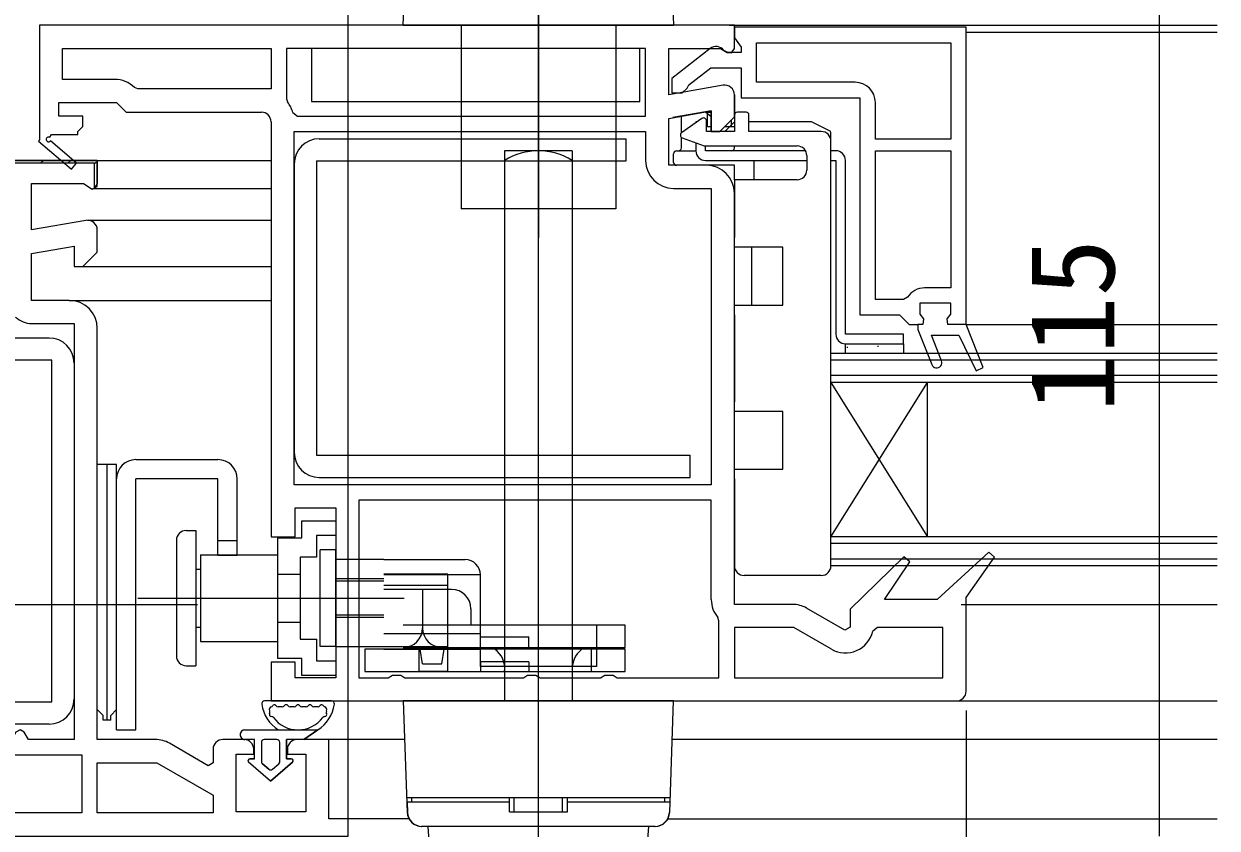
# Model space of a CAD drawing. Units: millimetres, scale not verified. Extents: x -525 to 525, y -783 to 778.
# Drawn here: x 66.1 to 189.7, y -508.8 to -425.4 of the extents above; entities that cross this region are included whole.
import ezdxf
from ezdxf.enums import TextEntityAlignment as Align

# ---------------------------------------------------------------- set-up
doc = ezdxf.new("R2010")
doc.units = ezdxf.units.MM
doc.header["$LTSCALE"] = 4
for name, color, linetype in [('0-2_YKK_11', 7, 'Continuous'), ('0-4_YKK_12', 2, 'Continuous'), ('0-5_YKK_13', 4, 'Continuous'), ('0-7_YKK_D', 6, 'Continuous')]:
    doc.layers.add(name, color=color, linetype=linetype)
doc.styles.add('ＭＳ ゴシック', font='')
doc.styles.get('ＭＳ ゴシック').set_extended_font_data('MS Gothic')

msp = doc.modelspace()

# ---------------------------------------------------------------- linework, layer by layer
at = {"layer": '0-2_YKK_11'}
for p, q in [((67.803, -439.9), (68.103, -439.6)), ((70.631, -439.9), (70.931, -439.6)), ((73.358, -440.001), (73.573, -439.786)), ((66.884, -456.5), (71.284, -456.5)), ((137.284, -485.098), (137.284, -474.798)), ((88.884, -499.6), (86.684, -499.6))]:
    msp.add_line(p, q, dxfattribs=at)
for points in [[(139.684, -425.598), (67.684, -425.598), (67.684, -437.464), (67.607, -437.598), (71.025, -440.503), (71.543, -439.893), (68.823, -437.582)], [(138.51, -431.813), (132.884, -432.805), (132.884, -427.998), (138.24, -427.998), (138.919, -428.422), (139.384, -428.456), (139.684, -427.998), (139.684, -427.098), (139.684, -425.598)], [(163.683, -456.601), (163.683, -425.801), (139.683, -425.801), (139.683, -426.901), (140.033, -427.378), (140.383, -427.855), (140.383, -428.401), (138.983, -428.401), (138.583, -428.201)], [(141.983, -427.401), (162.083, -427.401), (162.083, -437.401), (154.283, -437.401), (154.283, -433.601)], [(152.183, -431.501), (141.983, -431.501), (141.983, -427.401)], [(70.084, -427.998), (91.684, -427.998), (91.685, -432.198), (77.885, -432.198), (77.531, -432.051)], [(75.477, -431.198), (70.085, -431.198), (70.084, -427.998)], [(130.484, -427.998), (93.284, -427.998), (93.284, -433.231), (93.387, -433.534)], [(93.946, -434.639), (94.426, -434.998), (130.484, -434.998), (130.484, -427.998)], [(137.167, -428.014), (133.183, -431.126), (133.183, -432.601), (134.285, -432.601), (134.784, -432.126), (134.976, -431.756), (137.222, -430.001), (140.383, -430.001), (140.383, -433.101), (152.683, -433.101), (152.683, -455.601), (156.783, -455.601), (157.283, -456.101), (157.783, -456.601), (158.683, -456.601), (158.683, -457.101), (160.122, -460.753)], [(68.758, -437.204), (68.934, -436.898), (71.684, -436.898), (71.684, -436.598), (72.184, -436.098), (72.184, -434.998), (69.684, -434.998), (69.684, -433.598), (75.684, -433.598), (76.684, -434.598), (90.684, -434.598)], [(136.784, -440.098), (132.884, -440.098), (132.884, -435.242), (137.284, -434.467), (137.284, -436.598), (138.184, -436.598), (139.684, -435.098), (139.684, -432.798)], [(139.684, -432.795), (139.684, -435.595), (138.684, -436.595), (137.284, -436.595), (137.284, -434.464), (133.298, -435.167)], [(134.697, -434.92), (136.697, -434.567), (137.284, -435.06)], [(91.684, -435.598), (91.684, -478.598), (94.184, -478.598), (94.184, -475.598), (98.384, -475.598), (98.384, -493.198), (94.184, -493.198), (94.184, -491.598), (91.684, -491.598), (91.684, -495.598), (162.684, -495.598)], [(137.284, -473.198), (94.084, -473.198), (94.084, -436.598), (130.484, -436.598), (130.484, -439.598)], [(154.283, -454.001), (154.283, -438.601), (162.083, -438.601), (162.083, -452.801), (159.383, -452.801)], [(72.51, -445.815), (66.884, -446.807), (66.884, -442), (72.24, -442), (73.169, -442.58), (73.684, -442.295), (73.684, -439.6), (60.684, -439.6), (47.684, -439.6), (47.684, -442.295), (48.199, -442.58), (49.127, -442), (54.484, -442), (54.484, -446.807), (48.858, -445.815)], [(48.184, -439.6), (60.684, -439.6), (73.684, -439.6), (73.684, -442), (73.384, -442.458), (73.384, -439.9), (60.684, -439.9), (47.984, -439.9), (47.984, -442.458), (47.684, -442), (47.684, -440.1)], [(133.384, -442.498), (137.284, -442.498), (137.284, -473.198)], [(145.711, -485.598), (139.684, -485.598), (139.684, -442.998)], [(70.784, -454.1), (66.884, -454.1), (66.884, -449.244), (71.284, -448.468), (71.284, -450.6), (72.184, -450.6), (73.684, -449.1), (73.684, -446.8)], [(157.614, -453.77), (157.192, -454.001), (154.283, -454.001)], [(161.145, -460.349), (160.102, -457.701), (162.937, -457.701), (164.73, -461.389), (165.46, -461.067), (163.683, -456.601), (161.783, -456.601), (161.708, -456.01), (162.083, -455.526), (162.083, -454.401), (158.883, -454.401), (158.883, -455.526), (159.258, -456.01), (159.183, -456.601), (158.683, -456.601), (158.683, -457.101), (160.122, -460.753)], [(71.284, -456.5), (71.284, -499.6), (66.55, -499.6), (66.117, -498.85), (65.684, -498.6), (65.251, -498.85), (64.818, -499.6), (60.684, -499.6), (56.55, -499.6), (56.117, -498.85), (55.684, -498.6), (55.251, -498.85), (54.818, -499.6), (50.084, -499.6), (50.084, -456.5), (54.484, -456.5)], [(79.711, -499.6), (73.684, -499.6), (73.684, -457)], [(161.145, -460.349), (160.102, -457.701), (162.937, -457.701), (164.73, -461.389), (165.46, -461.067), (163.683, -456.601)], [(137.284, -474.798), (100.784, -474.798), (100.784, -493.198), (103.818, -493.198), (104.251, -492.948), (105.117, -492.948), (105.55, -493.198), (117.818, -493.198), (118.251, -492.948), (119.117, -492.948), (119.55, -493.198), (125.818, -493.198), (126.251, -492.948), (127.117, -492.948), (127.55, -493.198), (138.084, -493.198), (138.084, -487.289), (137.966, -486.967)], [(163.684, -494.598), (163.684, -484.888), (166.636, -480.693), (166.045, -480.175), (160.684, -485.098), (155.219, -485.098), (157.839, -481.186), (157.235, -480.683), (151.684, -486.085), (151.684, -487.943), (151.117, -488.271), (147.161, -485.987)], [(139.684, -493.198), (161.284, -493.198), (161.284, -487.998), (154.496, -487.998), (154.009, -488.385)], [(149.734, -490.244), (145.845, -487.998), (139.684, -487.998), (139.684, -493.198)], [(26.984, -499.6), (23.684, -499.6), (23.684, -507.8), (21.684, -507.8), (21.684, -509.6), (60.684, -509.6), (99.684, -509.6), (99.684, -507.8), (97.684, -507.8), (97.684, -499.6), (94.384, -499.6)], [(85.684, -500.6), (85.684, -502.023), (85.184, -502.311), (81.161, -499.989)], [(93.384, -500.6), (93.384, -501.1), (95.284, -501.1), (95.284, -507.1), (88.084, -507.1), (88.084, -501.1), (89.884, -501.1), (89.884, -500.6)]]:
    msp.add_lwpolyline(points, dxfattribs=at)
for points in [[(49.284, -501.2), (60.684, -501.2), (72.084, -501.2), (72.084, -507.2), (60.684, -507.2), (49.284, -507.2)], [(85.684, -507.2), (73.684, -507.2), (73.684, -502), (79.845, -502), (85.684, -505.371)]]:
    msp.add_lwpolyline(points, close=True, dxfattribs=at)
for centre, radius, start, end in [((137.783, -428.801), 1, 36.86989, 128.08672), ((75.477, -434.098), 2.9, 44.90088, 89.99999), ((138.684, -432.798), 1, 360, 99.99998), ((152.183, -433.601), 2.1, 0.00001, 89.99999), ((90.684, -435.598), 3.4, 16.3827, 37.37008), ((90.684, -435.598), 1, 0.00001, 89.99999), ((68.633, -437.42), 0.25, 59.99997, 319.64296), ((133.384, -439.598), 2.9, 180.00001, 269.99999), ((136.784, -442.998), 2.9, 0.00001, 89.99999), ((72.684, -446.8), 1, 360, 99.99998), ((159.383, -454.901), 2.1, 90.00001, 147.42104), ((70.784, -457), 2.9, 0.00001, 89.99999), ((66.884, -454.1), 2.4, 226.39717, 270), ((160.633, -460.551), 0.55, 201.49833, 21.49835), ((160.633, -460.551), 0.55, 201.49833, 21.49835), ((140.184, -485.098), 2.9, 179.99998, 220.11918), ((145.711, -488.498), 2.9, 60.00001, 90.00002), ((151.184, -487.732), 2.9, 239.99998, 346.9794), ((162.684, -494.598), 1, 270.00001, 359.99999), ((79.711, -502.5), 2.9, 60.00001, 90.00002), ((86.684, -500.6), 1, 90.00001, 179.99999), ((88.884, -500.6), 1, 0.00001, 89.99999), ((94.384, -500.6), 1, 90.00001, 179.99999)]:
    msp.add_arc(centre, radius, start, end, dxfattribs=at)
at = {"layer": '0-4_YKK_12'}
for p, q in [((119.381, -524.975), (119.381, -402.151)), ((119.381, -424.286), (119.381, -436.436)), ((139.184, -425.601), (189.684, -425.6)), ((163.683, -426.301), (189.684, -426.301)), ((73.187, -439.6), (91.684, -439.6)), ((73.187, -442.5), (91.684, -442.5)), ((72.687, -445.8), (91.684, -445.8)), ((71.98, -450.6), (91.684, -450.6)), ((70.787, -454.1), (91.684, -454.1)), ((163.683, -456.601), (189.684, -456.601)), ((149.684, -481.596), (149.684, -459.596)), ((189.684, -459.596), (149.684, -459.596)), ((189.684, -460.296), (149.684, -460.296)), ((189.684, -461.896), (149.684, -461.896)), ((149.684, -478.596), (159.684, -462.596)), ((189.684, -462.596), (149.684, -462.596)), ((189.684, -478.596), (149.684, -478.596)), ((189.684, -479.296), (149.684, -479.296)), ((189.684, -480.896), (149.684, -480.896)), ((189.684, -481.596), (149.684, -481.596)), ((163.186, -485.595), (189.684, -485.595)), ((162.756, -495.595), (189.684, -495.595)), ((105.521, -499.6), (97.184, -499.6)), ((189.684, -499.6), (133.242, -499.6)), ((105.99, -507.8), (99.184, -507.8)), ((132.772, -507.8), (189.684, -507.8))]:
    msp.add_line(p, q, dxfattribs=at)
msp.add_lwpolyline([(149.684, -462.596), (159.684, -478.596), (159.684, -462.596)], dxfattribs=at)
at = {"layer": '0-5_YKK_13'}
for p, q in [((119.381, -385.228), (119.381, -447.603)), ((105.381, -425.603), (105.785, -414.05)), ((132.978, -414.05), (133.381, -425.603)), ((133.381, -425.603), (105.381, -425.603)), ((111.381, -425.598), (111.381, -444.598)), ((127.381, -425.598), (127.381, -444.598)), ((134.184, -436.747), (134.184, -435.016)), ((136.884, -434.601), (136.538, -434.601)), ((136.884, -434.601), (137.253, -434.601)), ((136.884, -436.101), (136.884, -434.601)), ((139.684, -434.901), (139.684, -436.601)), ((140.884, -434.601), (139.984, -434.601)), ((141.184, -436.601), (141.184, -434.901)), ((136.312, -435.255), (134.209, -436.727)), ((135.684, -435.601), (135.684, -435.695)), ((135.818, -435.601), (135.684, -435.601)), ((136.784, -436.601), (136.784, -435.501)), ((136.884, -436.101), (137.284, -436.101)), ((138.684, -436.101), (139.384, -436.101)), ((139.384, -436.101), (139.384, -435.401)), ((139.384, -436.101), (139.684, -436.101)), ((147.613, -435.601), (141.184, -435.601)), ((149.518, -436.518), (147.747, -435.633)), ((96.684, -437.35), (128.484, -437.35)), ((128.484, -438.95), (128.484, -437.35)), ((128.484, -439.65), (128.484, -437.35)), ((134.184, -438.301), (134.184, -437.199)), ((134.279, -437.255), (136.553, -438.083)), ((139.684, -436.601), (136.784, -436.601)), ((148.684, -436.601), (141.184, -436.601)), ((149.684, -437.601), (149.684, -436.786)), ((115.881, -438.6), (115.881, -495.6)), ((122.881, -438.6), (115.881, -438.6)), ((122.881, -438.6), (122.881, -495.6)), ((133.684, -438.601), (135.684, -438.601)), ((135.684, -437.767), (135.684, -438.601)), ((136.656, -438.101), (146.184, -438.101)), ((136.684, -438.601), (136.684, -438.101)), ((147.05, -438.601), (136.684, -438.601)), ((139.684, -438.301), (139.684, -438.101)), ((149.684, -481.601), (149.684, -437.601)), ((150.184, -438.601), (149.684, -438.601)), ((94.084, -439.95), (94.084, -469.85)), ((96.384, -439.65), (96.384, -470.15)), ((96.384, -439.65), (128.484, -439.65)), ((119.381, -497.684), (119.381, -439.67)), ((133.384, -439.801), (133.384, -438.901)), ((136.684, -439.601), (147.184, -439.601)), ((141.684, -439.601), (141.684, -441.601)), ((141.684, -439.601), (147.184, -439.601)), ((147.184, -439.101), (147.184, -440.601)), ((149.684, -439.601), (150.184, -439.601)), ((150.184, -439.601), (150.184, -457.601)), ((151.184, -457.601), (151.184, -439.601)), ((139.684, -440.101), (133.684, -440.101)), ((139.684, -441.601), (139.684, -440.101)), ((139.684, -441.601), (139.684, -447.601)), ((146.184, -441.601), (139.684, -441.601)), ((127.381, -444.598), (111.381, -444.598)), ((141.434, -448.601), (141.434, -454.601)), ((144.684, -454.601), (144.684, -448.601)), ((139.684, -454.601), (144.684, -454.601)), ((139.684, -455.601), (139.684, -454.601)), ((139.684, -455.601), (139.684, -464.601)), ((68.684, -458), (51.584, -458)), ((157.184, -457.601), (151.184, -457.601)), ((157.184, -458.601), (157.184, -457.601)), ((151.184, -458.601), (157.184, -458.601)), ((151.366, -458.924), (151.366, -459.024)), ((154.541, -458.824), (154.541, -458.924)), ((71.284, -460.6), (71.284, -495.4)), ((144.684, -471.601), (144.684, -465.601)), ((77.681, -470.6), (86.181, -470.6)), ((96.384, -470.15), (135.084, -470.15)), ((135.084, -472.45), (135.084, -470.15)), ((73.681, -496.5), (73.681, -471.1)), ((74.681, -471.1), (73.681, -471.1)), ((74.681, -471.1), (74.681, -497.6)), ((74.681, -471.1), (74.681, -497.6)), ((74.681, -471.1), (74.681, -497.6)), ((75.681, -471.1), (74.681, -471.1)), ((75.681, -496.5), (75.681, -471.1)), ((139.684, -471.601), (144.684, -471.601)), ((139.684, -472.601), (139.684, -471.601)), ((75.681, -498.6), (75.681, -472.6)), ((77.681, -498.6), (77.681, -472.6)), ((88.181, -480.5), (88.181, -472.6)), ((96.684, -472.45), (135.084, -472.45)), ((139.684, -472.601), (139.684, -481.601)), ((82.884, -477.95), (83.884, -477.95)), ((83.884, -477.95), (83.884, -491.95)), ((83.884, -477.95), (83.884, -491.95)), ((81.884, -478.95), (81.884, -490.95)), ((88.181, -479), (86.181, -479)), ((84.384, -480.45), (92.384, -480.45)), ((86.181, -480.5), (88.181, -480.5)), ((86.184, -480.5), (88.184, -480.5)), ((96.781, -489.95), (96.781, -479.95)), ((119.381, -535.974), (119.381, -480.6)), ((83.884, -481.95), (84.384, -481.95)), ((103.381, -480.95), (98.381, -480.95)), ((103.381, -480.95), (111.781, -480.95)), ((92.384, -482.45), (94.684, -482.45)), ((103.381, -482.95), (98.381, -482.95)), ((103.381, -483.2), (98.381, -483.2)), ((109.981, -482.45), (103.381, -482.45)), ((113.381, -482.55), (103.381, -482.55)), ((109.981, -492.55), (109.981, -482.45)), ((148.684, -482.601), (140.684, -482.601)), ((109.981, -483.65), (103.381, -483.65)), ((110.381, -484.05), (103.381, -484.05)), ((107.381, -484.05), (107.381, -488.05)), ((62.07, -485.6), (84.07, -485.6)), ((77.874, -484.95), (99.874, -484.95)), ((91.185, -484.95), (105.468, -484.95)), ((103.381, -486.7), (98.381, -486.7)), ((103.381, -486.95), (98.381, -486.95)), ((112.381, -486.05), (112.381, -487.75)), ((83.884, -487.95), (84.384, -487.95)), ((92.411, -487.45), (94.711, -487.45)), ((112.381, -487.75), (105.381, -487.75)), ((113.381, -487.75), (112.381, -487.75)), ((128.381, -487.75), (113.381, -487.75)), ((113.381, -490.05), (113.381, -487.75)), ((125.381, -487.75), (125.381, -490.05)), ((128.381, -490.05), (128.381, -487.75)), ((113.381, -488.65), (103.381, -488.65)), ((113.381, -488.95), (118.381, -488.95)), ((113.381, -490.25), (113.381, -488.95)), ((118.381, -490.25), (118.381, -488.95)), ((98.411, -489.95), (96.811, -489.95)), ((98.381, -489.95), (103.381, -489.95)), ((101.381, -490.25), (101.381, -492.55)), ((103.381, -489.95), (106.981, -489.95)), ((103.381, -490.25), (113.381, -490.25)), ((105.381, -490.05), (118.381, -490.05)), ((106.981, -489.95), (106.981, -492.55)), ((106.981, -489.95), (109.981, -489.95)), ((107.381, -491.75), (107.131, -490.25)), ((109.381, -491.75), (109.631, -490.25)), ((113.381, -490.25), (113.381, -490.05)), ((113.381, -492.05), (113.381, -490.25)), ((118.381, -490.05), (128.381, -490.05)), ((124.881, -492.55), (124.881, -490.25)), ((125.381, -490.05), (125.381, -490.25)), ((125.381, -490.25), (125.381, -492.05)), ((107.381, -491.75), (109.381, -491.75)), ((113.381, -491.55), (113.381, -492.55)), ((118.381, -491.55), (113.381, -491.55)), ((118.381, -491.55), (118.381, -492.55)), ((82.884, -491.95), (83.884, -491.95)), ((101.381, -492.55), (128.381, -492.55)), ((109.981, -492.55), (106.981, -492.55)), ((125.381, -492.05), (113.381, -492.05)), ((97.948, -495.6), (91.019, -495.6)), ((133.381, -495.6), (105.381, -495.6)), ((105.381, -495.6), (105.785, -507.152)), ((122.881, -495.6), (115.881, -495.6)), ((132.978, -507.152), (133.381, -495.6)), ((92.851, -496.2), (92.419, -496.2)), ((94.083, -496.2), (93.651, -496.2)), ((95.315, -496.2), (94.883, -496.2)), ((96.547, -496.2), (96.115, -496.2)), ((68.684, -498), (51.584, -498)), ((75.081, -497.6), (74.281, -497.6)), ((75.681, -498.6), (77.681, -498.6)), ((88.982, -498.6), (96.533, -498.6)), ((89.983, -499.6), (88.983, -499.6)), ((89.983, -499.6), (88.983, -499.6)), ((89.983, -501.6), (89.983, -499.6)), ((89.983, -501.6), (89.983, -499.6)), ((90.683, -499.9), (90.683, -501.9)), ((90.683, -499.9), (90.683, -501.9)), ((92.283, -499.6), (90.983, -499.6)), ((92.283, -499.6), (90.983, -499.6)), ((92.583, -501.9), (92.583, -499.9)), ((92.583, -501.9), (92.583, -499.9)), ((93.283, -499.6), (93.283, -501.6)), ((95.083, -499.6), (93.283, -499.6)), ((93.283, -501.6), (93.283, -499.6)), ((95.083, -499.6), (93.283, -499.6)), ((89.486, -501.6), (89.983, -501.6)), ((89.983, -501.6), (89.486, -501.6)), ((93.283, -501.6), (93.781, -501.6)), ((93.781, -501.6), (93.283, -501.6)), ((91.633, -503.9), (89.354, -501.956)), ((91.633, -503.9), (89.354, -501.956)), ((90.789, -502.128), (91.439, -502.682)), ((91.439, -502.682), (90.789, -502.128)), ((93.912, -501.956), (91.633, -503.9)), ((91.633, -503.9), (93.912, -501.956)), ((91.828, -502.682), (92.478, -502.128)), ((91.828, -502.682), (92.478, -502.128)), ((105.73, -505.6), (133.032, -505.6)), ((105.781, -506.1), (105.818, -507.152)), ((116.381, -506.1), (105.781, -506.1)), ((106.281, -506.1), (106.281, -505.6)), ((106.281, -505.6), (116.381, -505.6)), ((116.381, -506.6), (116.381, -505.6)), ((116.381, -507.1), (116.381, -505.6)), ((116.881, -507.1), (116.881, -505.6)), ((121.881, -507.1), (121.881, -505.6)), ((122.381, -506.6), (122.381, -505.6)), ((122.381, -507.1), (122.381, -505.6)), ((122.381, -505.6), (132.481, -505.6)), ((132.981, -506.1), (122.381, -506.1)), ((132.481, -506.1), (132.481, -505.6)), ((132.981, -506.1), (132.945, -507.152)), ((116.381, -507.1), (122.381, -507.1)), ((131.479, -508.6), (107.284, -508.6)), ((131.445, -508.6), (107.317, -508.6)), ((108.381, -514.6), (107.962, -508.6))]:
    msp.add_line(p, q, dxfattribs=at)
for points in [[(95.881, -427.998), (95.881, -433.498), (129.881, -433.498), (129.881, -427.998)], [(151.184, -459.601), (151.184, -458.601), (157.184, -458.601), (157.184, -459.601)], [(92.384, -491.2), (92.384, -478.7), (94.884, -478.7), (94.884, -476.95), (98.384, -476.95), (98.384, -478.45), (96.384, -478.45), (96.384, -480.7), (94.684, -480.7), (94.684, -489.2), (96.384, -489.2), (96.384, -491.45), (98.384, -491.45), (98.384, -492.95), (94.884, -492.95), (94.884, -491.2)]]:
    msp.add_lwpolyline(points, close=True, dxfattribs=at)
for points in [[(144.684, -448.601), (139.684, -448.601), (139.684, -447.601)], [(51.584, -495.7), (68.984, -495.7), (68.984, -460.3), (51.584, -460.3)], [(144.684, -465.601), (139.684, -465.601), (139.684, -464.601)], [(86.181, -480.5), (86.181, -472.6), (77.681, -472.6)], [(84.384, -480.45), (84.384, -489.45), (92.384, -489.45)], [(98.381, -489.95), (98.381, -479.95), (96.781, -479.95)], [(103.381, -490.25), (113.381, -490.25), (113.381, -482.55)], [(128.381, -492.55), (128.381, -490.25), (101.381, -490.25)], [(74.281, -497.6), (74.281, -497.1), (73.681, -496.5)], [(75.081, -497.6), (75.081, -497.1), (75.681, -496.5)], [(96.533, -498.6), (95.083, -499.6), (96.533, -498.6)], [(108.381, -514.6), (130.381, -514.6), (130.801, -508.6)]]:
    msp.add_lwpolyline(points, dxfattribs=at)
for centre, radius, start, end in [((139.984, -434.901), 0.3, 90, 180), ((140.884, -434.901), 0.3, 0, 90), ((136.484, -435.501), 0.3, 0, 125), ((147.613, -435.901), 0.3, 63.43495, 90), ((96.684, -439.95), 2.6, 90, 180), ((134.381, -436.973), 0.3, 125, 250), ((148.684, -437.601), 1, 0, 90), ((149.384, -436.786), 0.3, 0, 63.43495), ((119.381, -445.225), 6.625, 58.10921, 121.89079), ((133.684, -438.901), 0.3, 90, 180), ((133.884, -438.301), 0.3, 270, 0), ((136.684, -438.601), 1, 180, 270), ((136.656, -437.801), 0.3, 250, 270), ((139.384, -438.301), 0.3, 270, 0), ((146.184, -439.101), 1, 0, 90), ((150.184, -439.601), 1, 0, 90), ((133.684, -439.801), 0.3, 180, 270), ((146.184, -440.601), 1, 270, 0), ((68.684, -460.6), 2.6, 0, 90), ((151.184, -457.601), 1, 180, 270), ((77.681, -472.6), 2, 90, 180), ((86.181, -472.6), 2, 0, 90), ((96.684, -469.85), 2.6, 180, 270), ((82.884, -478.95), 1, 90, 180), ((111.781, -482.55), 1.6, 360, 90), ((140.684, -481.601), 1, 180, 270), ((148.684, -481.601), 1, 270, 0), ((110.381, -486.05), 2, 360, 90), ((105.381, -488.05), 2, 270, 360), ((109.381, -488.05), 2, 180, 270), ((113.398, -492.263), 2.5, 353.39282, 53.60431), ((125.365, -492.263), 2.5, 126.39569, 186.60718), ((82.884, -490.95), 1, 180, 270), ((68.684, -495.4), 2.6, 270, 0), ((91.019, -495.9), 0.3, 90, 188.20609), ((97.948, -495.9), 0.3, 351.79391, 90), ((94.483, -495.4), 3.8, 188.20609, 237.36313), ((91.8, -496.5), 0.3, 110.02209, 202.28177), ((94.483, -495.4), 3.2, 202.28177, 203.14776), ((91.265, -496.776), 0.3, 333.36701, 23.14776), ((91.594, -495.936), 0.3, 290.02209, 328.16514), ((92.019, -496.2), 0.2, 36.8699, 148.16514), ((92.419, -495.9), 0.3, 216.8699, 270), ((92.851, -495.9), 0.3, 270, 323.1301), ((93.251, -496.2), 0.2, 36.8699, 143.1301), ((93.651, -495.9), 0.3, 216.8699, 270), ((94.083, -495.9), 0.3, 270, 323.1301), ((94.483, -496.2), 0.2, 36.8699, 143.1301), ((94.883, -495.9), 0.3, 216.8699, 270), ((95.315, -495.9), 0.3, 270, 323.1301), ((95.715, -496.2), 0.2, 36.8699, 143.1301), ((96.115, -495.9), 0.3, 216.8699, 270), ((94.483, -495.4), 3.8, 302.63687, 351.79391), ((96.547, -495.9), 0.3, 270, 323.1301), ((96.947, -496.2), 0.2, 31.83486, 143.1301), ((97.372, -495.936), 0.3, 211.83486, 249.97791), ((97.167, -496.5), 0.3, 337.71823, 69.97791), ((97.702, -496.776), 0.3, 156.85224, 206.63299), ((94.483, -495.4), 3.2, 336.85224, 337.71823), ((91.712, -497), 0.2, 153.36701, 266.63299), ((91.683, -497.499), 0.3, 36.85224, 86.63299), ((94.483, -495.4), 3.2, 216.85224, 323.14776), ((97.284, -497.499), 0.3, 93.36701, 143.14776), ((97.255, -497), 0.2, 273.36701, 26.63299), ((88.982, -499.1), 0.5, 90.11462, 269.88538), ((88.983, -499.1), 0.5, 89.88541, 270), ((88.983, -499.1), 0.5, 269.88533, 269.99998), ((90.983, -499.9), 0.3, 90, 180), ((90.983, -499.9), 0.3, 90, 180), ((92.283, -499.9), 0.3, 0, 90), ((92.283, -499.9), 0.3, 0, 90), ((89.486, -501.802), 0.202, 90, 229.53619), ((89.486, -501.802), 0.202, 90, 229.53619), ((93.781, -501.802), 0.202, 310.46378, 89.99997), ((93.781, -501.802), 0.202, 310.46381, 90), ((90.983, -501.9), 0.3, 180, 229.53619), ((90.983, -501.9), 0.3, 180, 229.53619), ((91.633, -502.454), 0.3, 229.53619, 310.46381), ((91.633, -502.454), 0.3, 229.53619, 310.46381), ((92.283, -501.9), 0.3, 310.46381, 0), ((92.283, -501.9), 0.3, 310.46381, 0), ((107.284, -507.1), 1.5, 182, 270), ((107.317, -507.1), 1.5, 182, 270), ((131.445, -507.1), 1.5, 270, 358), ((131.479, -507.1), 1.5, 270, 358)]:
    msp.add_arc(centre, radius, start, end, dxfattribs=at)
at = {"layer": '0-7_YKK_D'}
for p, q in [((99.684, -508.1), (99.684, -181.601)), ((99.684, -508.1), (99.684, -251.601)), ((163.682, -496.598), (163.682, -651.1))]:
    msp.add_line(p, q, dxfattribs=at)
msp.add_lwpolyline([(183.683, -372.604), (183.683, -394.601), (183.683, -509.6)], dxfattribs=at)

# ---------------------------------------------------------------- texts
at = {"layer": '0-7_YKK_D', "style": 'ＭＳ ゴシック'}
msp.add_text('115', height=8.798, rotation=90, dxfattribs=at).set_placement((181.683, -465.669), align=Align.BOTTOM_LEFT)

doc.saveas('drawing.dxf')
